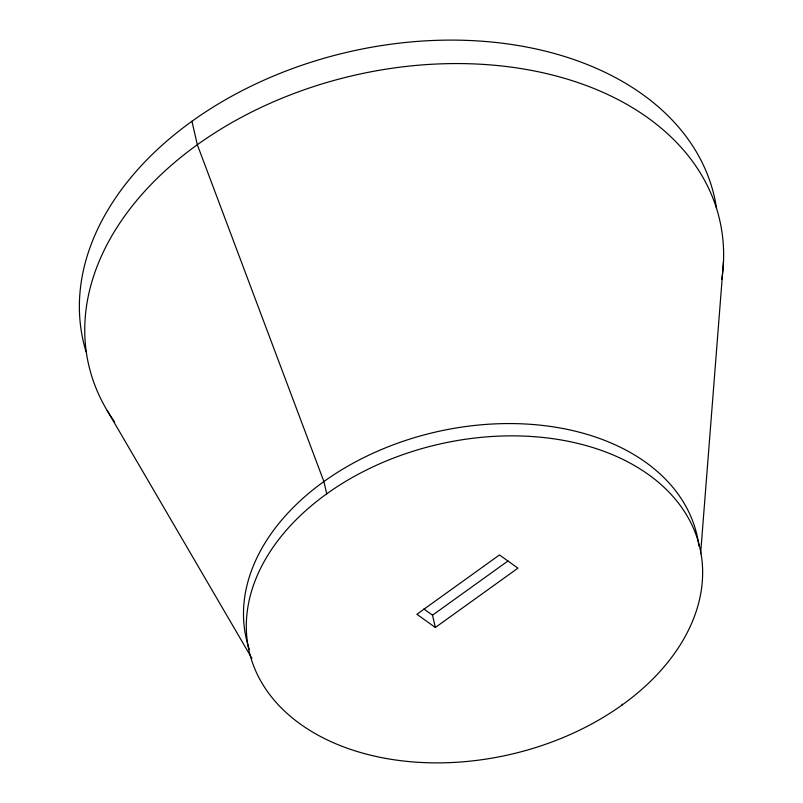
<?xml version="1.0" encoding="UTF-8"?>
<svg xmlns="http://www.w3.org/2000/svg" width="803" height="803" viewBox="0 0 803 803"><rect width="100%" height="100%" fill="white"/><g stroke="black" fill="none" stroke-linecap="round" stroke-linejoin="round"><path stroke-width="1.2" d="M700.607 553.729L723.493 261.527M435.356 627.474L416.887 614.285L499.476 554.953L517.945 568.153L435.356 627.474L432.536 615.178L508.078 560.916M423.793 608.925L432.536 615.178M107.16 410.494L251.911 658.38M622.054 704.131L622.235 704.904M326.721 493.845L323.9 481.549L197.327 144.731L191.947 121.273M249.352 649.547A231.224 159.165 -12.9 0 1 435.778 432.004A231.224 159.165 -12.9 0 1 698.931 546.07M86.112 351.925A323.709 222.832 -12.9 0 1 349.576 51.693A323.709 222.832 -12.9 0 1 716.537 208.278M114.668 421.936A323.709 222.832 -12.9 0 1 351.804 75.883A323.709 222.832 -12.9 0 1 721.807 279.213M385.992 758.444A231.224 159.165 -12.9 0 0 700.858 552.584A231.224 159.165 -12.9 0 0 336.577 487.08A231.224 159.165 -12.9 0 0 385.992 758.444"/></g></svg>
